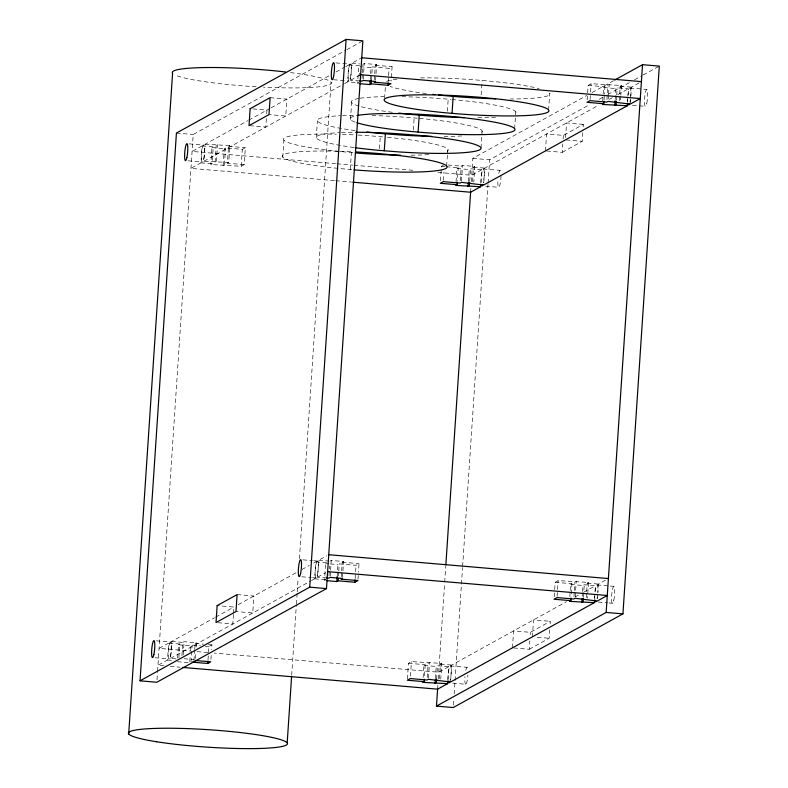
<?xml version="1.0" encoding="UTF-8"?>
<svg xmlns="http://www.w3.org/2000/svg" width="788" height="788" viewBox="0 0 788 788"><rect width="100%" height="100%" fill="white"/><g stroke="black" fill="none" stroke-linecap="round" stroke-linejoin="round"><path stroke-width="0.59" stroke-dasharray="3.94 2.96" d="M156.979 679.798L157.472 672.43M157.551 671.199L193.208 134.492L345.696 50.314M164.081 665.84L157.945 665.318L167.499 660.039L168.632 643.097L179.812 644.052L178.846 658.571M334.457 180.61L190.952 168.376L200.93 162.86L202.063 145.928L213.243 146.873L212.12 163.815L210.82 164.534L211.952 147.592L213.243 146.873M176.088 658.866L170.494 658.384L171.626 641.442L214.592 617.723M205.057 144.273L229.84 145.553L228.717 162.495L203.925 161.215L205.057 144.273L247.727 120.712M177.635 658.078L178.521 644.771L179.812 644.052M181.929 655.705L182.806 642.397L184.106 641.678L196.409 642.732L196.094 647.569M215.114 162.17L216.237 145.228M183.22 654.995L184.106 641.678M216.414 161.451L217.537 144.509M189.78 661.546L190.184 655.498M190.499 650.661L190.824 645.815L192.124 645.096L200.507 645.815M223.132 165.588L224.255 148.646L225.545 147.927L242.33 149.356L245.324 147.701L244.201 164.643L241.207 166.298L210.82 164.534M190.992 662.038L192.124 645.096M224.422 164.869L225.545 147.927M193.986 660.393L194.636 650.711M194.715 649.499L195.119 643.451L196.409 642.732M244.201 164.643L227.417 163.214L228.54 146.273L229.84 145.553M195.365 658.463L195.769 652.415M208.012 659.842L208.416 653.794M208.495 652.582L208.899 646.534L211.893 644.88L211.568 649.716M241.207 166.298L242.33 149.356M210.928 659.398L211.253 654.562M233.445 614.315L232.805 623.997L216.02 622.559M233.524 613.103L233.928 607.055L217.143 605.617M266.374 118.584L265.812 127.055L250.229 125.725M266.689 113.738L266.935 110.113L250.151 108.685M282.784 157.137L283.907 140.195M316.284 137.614L317.406 120.672M291.678 675.336L296.327 605.332M296.406 604.11L297.145 593.049M297.224 591.827L298.12 578.313M299.43 558.662L331.078 82.169M311.437 580.579L314.639 578.816L315.771 561.874L326.951 562.829L325.661 563.548L324.528 580.49L325.828 579.771L326.074 576.136M344.504 83.617L347.705 81.844L348.828 64.902L360.017 65.857M326.587 577.929L317.633 577.161L318.766 560.219L326.744 555.816M359.643 80.957L350.699 80.189L351.822 63.247L360.756 58.322M350.502 119.49L351.625 102.548M350.276 169.538L351.399 152.596M359.377 75.54L359.535 73.117M328.98 575.693L329.63 566.02M362.047 78.731L362.362 73.885M362.45 72.673L363.012 64.202L364.302 63.493L376.615 64.537L375.571 80.268M330.202 576.195L330.527 571.349M330.605 570.138L331.246 560.455L343.548 561.509L342.908 571.192M363.258 79.224L364.302 63.493M337.156 576.698L337.963 564.592L339.264 563.883L356.038 565.311L359.032 563.656L358.471 572.127M370.222 79.726L370.537 74.88M370.616 73.678L371.02 67.62L372.32 66.911L389.105 68.339L392.089 66.684L391.134 81.203M338.456 575.979L338.692 572.344M338.781 571.142L339.264 563.883M371.434 80.218L372.32 66.911M341.293 576.747L341.608 571.911M341.687 570.699L342.248 562.228L343.548 561.509M374.349 79.775L374.674 74.939M374.753 73.727L375.315 65.256L376.615 64.537M342.504 577.24L342.829 572.403M379.471 148.755L380.279 136.659M384.593 98.333L385.401 86.237M355.152 578.619L356.038 565.311M388.218 81.647L388.533 76.81M388.622 75.599L389.105 68.339M357.988 579.387L358.392 573.339M413.355 130.059L414.153 117.954M407.396 679.01L408.44 663.279L411.434 661.625L441.812 663.388L440.768 679.118M440.482 180.856L441.447 166.337L443.437 165.234M447.377 111.275L448.185 99.17M410.469 676.143L411.434 661.625M443.398 180.422L443.959 171.951M446.648 166.002L447.377 155.108M447.456 153.896L447.781 149.06M423.117 677.532L423.924 665.427L425.215 664.708L424.338 678.025M456.045 181.801L456.932 168.484L458.222 167.775L457.345 181.082M427.244 677.582L428.209 663.063M460.251 180.639L461.216 166.12L462.517 165.401L474.819 166.455L473.775 182.186M428.465 678.074L429.509 662.344M461.472 181.132L462.517 165.401M435.419 678.576L436.227 666.481L437.527 665.761L448.707 666.717L447.83 680.024M468.427 181.634L469.234 169.538L470.534 168.819L481.714 169.775L480.828 183.082M436.641 679.069L437.527 665.761M469.727 180.925L470.534 168.819M437.606 689.165L437.951 683.994M438.276 679.089L444.639 583.287M444.718 582.056L445.781 566.099M470.613 192.223L470.988 186.589M471.313 181.673L472.859 158.339L586.696 95.506M439.556 678.626L440.522 664.107L441.812 663.388M472.564 181.683L473.529 167.164L474.819 166.455M481.153 94.964L482.118 80.445M481.015 148.055L482.138 131.113M450.657 680.793L451.701 665.062L566.621 601.628M483.743 182.639L484.709 168.12L598.535 105.287M453.425 705.083L453.829 698.936M454.154 694.031L454.971 681.748M455.05 680.517L462.556 567.527M462.635 566.296L488.008 184.333M488.087 183.112L489.644 159.777L589.513 104.646M514.663 128.72L515.795 111.778M512.456 647.844L513.589 630.902L530.363 632.331L550.329 621.318L550.083 624.943M545.463 150.902L546.586 133.96L563.371 135.398L583.327 124.376L582.933 130.424M548.606 109.985L549.729 93.043A82.563 9.062 3.8 0 1 510.26 98.992M513.658 647.943L529.24 649.273L529.802 640.802M530.206 634.754L530.363 632.331M546.665 151.01L562.248 152.33L562.809 143.859M563.125 139.023L563.371 135.398M532.422 636.822L533.545 619.88L550.329 621.318M529.24 649.273L549.197 638.26L549.758 629.789M562.248 152.33L582.204 141.318L582.854 131.635M587.159 99.889L588.124 85.37L591.118 83.715L621.496 85.478L620.855 95.161M554.191 596.812L554.594 590.764M554.673 589.552L555.156 582.293L558.15 580.638L588.528 582.401L587.484 598.131M557.106 596.368L558.15 580.638M590.074 99.446L590.478 93.398M590.557 92.186L591.118 83.715M602.721 100.834L603.608 87.517L604.898 86.798L604.416 94.067M569.832 596.536L570.157 591.699M570.236 590.488L570.64 584.44L571.93 583.721L571.054 597.028M604.022 100.115L604.337 95.269M573.96 596.585L574.285 591.749M574.363 590.537L574.925 582.066M606.927 99.672L607.893 85.153M575.181 597.087L576.225 581.357M608.228 98.953L608.474 95.328M608.553 94.117L609.193 84.434M582.214 596.378L582.46 592.743M582.539 591.542L582.943 585.484L584.243 584.775L595.423 585.72L594.546 599.038M615.182 99.455L615.911 88.571L617.211 87.852L628.391 88.808L627.908 96.067M583.435 596.871L584.243 584.775M616.403 99.948L616.649 96.323M616.728 95.112L617.211 87.852M586.272 597.639L586.587 592.803M586.666 591.591L587.237 583.12L588.528 582.401M619.24 100.716L620.205 86.197L621.496 85.478M620.53 100.007L620.777 96.372M627.514 102.115L627.829 97.279M597.452 598.594L597.777 593.748M605.411 580.214L598.417 584.075L597.856 592.546A8.54 1.428 -85.1 0 0 597.117 584.863A8.54 1.428 -85.1 0 0 595.058 591.975M630.341 102.883L631.385 87.153L639.413 82.72M346.769 49.723L361.8 41.419M202.063 145.928L192.075 151.434L335.589 163.668M248.791 120.121L270.087 108.37M271.131 107.789L329.611 75.51M336.013 71.974L344.553 67.266M345.627 66.675L348.828 64.902M203.925 161.215L343.43 84.208M350.699 80.189L359.633 75.264M227.417 163.214L228.717 162.495M592.064 92.541L613.537 80.691M599.175 99.308L603.47 96.934M607.765 94.57L630.321 82.119M634.616 79.746L642.131 75.599M643.205 75.008L659.31 66.113M481.714 169.775L471.736 175.281L437.389 172.355M609.203 99.396L612.404 97.633M617.733 94.688L628.391 88.808M168.632 643.097L159.068 648.376L190.962 651.095M215.666 617.132L233.928 607.055M238.124 604.731L296.564 572.472M301.902 569.527L309.369 565.41M313.634 563.056L315.771 561.874M329.945 561.174L331.246 560.455M170.494 658.384L310.374 581.17M317.633 577.161L325.621 572.758M448.707 666.717L438.729 672.223L214.267 653.085M575.151 596.91L578.353 595.147M583.691 592.202L595.423 585.72M417.335 118.2L398.078 116.703A82.563 9.062 3.8 0 0 369.188 115.452M351.822 63.247L359.653 63.917M375.315 65.256L392.089 66.684M620.205 86.197L631.385 87.153M335.846 62.902L350.236 64.133M629.888 87.98L646.672 89.408M588.124 85.37L604.898 86.798M371.02 67.62L358.717 66.576L357.594 83.518L358.895 82.799L347.705 81.844M603.608 87.517L615.911 88.571M333.531 79.746L349.104 81.075M632.36 105.228L645.549 106.35M270.117 97.663L286.891 99.091L285.768 116.033L268.994 114.605M583.327 124.376L566.552 122.948L565.429 139.88L582.204 141.318M176.423 133.064L193.208 134.492M472.859 158.339L489.644 159.777M228.54 146.273L245.324 147.701M448.037 164.997L461.216 166.12M473.529 167.164L484.709 168.12M189.169 143.869L203.56 145.1M483.211 168.947L499.996 170.375M441.447 166.337L445.043 166.642M446.244 166.751L458.222 167.775M211.952 147.592L224.255 148.646M456.932 168.484L469.234 169.538M336.811 163.776L352.758 165.135M353.989 165.244L414.084 170.366M188.046 160.811L202.427 162.042M485.684 186.195L498.863 187.317M200.93 162.86L212.12 163.815M335.688 180.718L351.635 182.077M318.766 560.219L328.832 561.076M342.248 562.228L359.032 563.656M587.237 583.12L598.417 584.075M302.878 559.825L312.472 560.642M313.673 560.741L317.269 561.046M596.92 584.903L608.907 585.917M610.109 586.026L613.704 586.331M555.156 582.293L571.93 583.721M325.661 563.548L329.01 563.834M330.133 563.922L337.963 564.592M570.64 584.44L582.943 585.484M301.755 576.767L311.349 577.584M312.541 577.683L316.136 577.988M598.19 602.042L607.784 602.859M608.976 602.968L612.581 603.273M314.639 578.816L325.828 579.771M237.109 594.605L253.884 596.033L252.761 612.975L235.986 611.547M537.219 637.236L549.197 638.26M440.522 664.107L451.701 665.062M171.626 641.442L182.806 642.397M195.119 643.451L203.501 644.16M208.298 644.574L211.893 644.88M156.162 640.811L170.553 642.033M450.204 665.89L466.988 667.318M408.44 663.279L425.215 664.708M205.304 646.229L208.899 646.534M423.924 665.427L436.227 666.481M178.521 644.771L190.824 645.815M197.099 651.617L208.131 652.553M184.096 658.719L194.163 659.576M155.039 657.753L169.42 658.975M452.676 683.137L465.866 684.26A8.54 1.428 -85.1 0 0 467.924 674.961M167.499 660.039L173.094 660.511M177.389 661.713L188.578 662.659M170.208 666.362L180.028 667.2M382.673 136.895L378.772 136.511A82.563 9.062 3.8 0 0 357.269 135.034M387.45 137.358L399.388 138.53A82.563 9.062 3.8 0 1 447.2 151.385M352.916 152.744L332.3 150.715A82.563 9.062 3.8 0 1 283.493 138.983A82.563 9.062 3.8 0 1 336.358 134.216M351.783 169.686L331.167 167.657A82.563 9.062 3.8 0 1 282.439 155.719A82.563 9.062 3.8 0 1 338.791 151.247M498.774 173.439A8.54 1.428 -85.1 0 1 500.882 172.276M501.02 175.862A8.54 1.428 -85.1 0 1 499.07 187.14A8.54 1.428 -85.1 0 1 497.937 179.674M465.767 670.381A8.54 1.428 -85.1 0 1 467.885 669.219M465.866 684.26A8.54 1.428 -85.1 0 1 464.93 676.616M481.074 182.373A8.54 1.428 -85.1 0 1 482.256 170.957A8.54 1.428 -85.1 0 1 484.157 171.341A8.54 1.428 -85.1 0 1 483.31 182.826M628.026 95.052A8.54 1.428 -85.1 0 1 630.262 88.059A8.54 1.428 -85.1 0 1 630.627 97.84M630.341 99.968A8.54 1.428 -85.1 0 1 629.986 101.859M627.75 101.406A8.54 1.428 -85.1 0 1 627.74 99.446M448.067 679.305A8.54 1.428 -85.1 0 1 449.249 667.889A8.54 1.428 -85.1 0 1 451.15 668.283A8.54 1.428 -85.1 0 1 450.303 679.768M597.373 596.89A8.54 1.428 -85.1 0 1 597.018 598.772M594.782 598.319A8.54 1.428 -85.1 0 1 594.773 596.358M355.112 122.11A82.563 9.062 3.8 0 1 356.55 115.619M354.019 147.533A82.563 9.062 3.8 0 1 339.214 132.65M341.371 132.551A82.563 9.062 3.8 0 1 355.999 132.266M340.002 151.286A82.563 9.062 3.8 0 1 353.645 151.848M428.79 154.615A82.563 9.062 3.8 0 1 408.637 155.197M342.347 134.384A82.563 9.062 3.8 0 1 356.018 134.965M461.847 135.94A82.563 9.062 3.8 0 1 443.723 136.462M355.142 130.601A82.563 9.062 3.8 0 1 340.337 115.708M342.494 115.609A82.563 9.062 3.8 0 1 357.122 115.324M419.452 118.367A82.563 9.062 3.8 0 1 481.182 132.63M495.632 117.215A82.563 9.062 3.8 0 1 476.326 117.727M392.385 112.31A82.563 9.062 3.8 0 1 360.008 106.38M358.964 106.075A82.563 9.062 3.8 0 1 359.121 98.411M360.047 98.264A82.563 9.062 3.8 0 1 383.933 96.658M401.949 96.697A82.563 9.062 3.8 0 1 450.657 99.386M451.888 99.495A82.563 9.062 3.8 0 1 514.81 114.083M426.318 93.575A82.563 9.062 3.8 0 1 390.168 86.434M386.544 81.509A82.563 9.062 3.8 0 1 397.113 79.105M420.526 77.894A82.563 9.062 3.8 0 1 539.061 88.591M290.506 72.594A79.716 8.747 3.8 0 1 330.074 84.424A79.716 8.747 3.8 0 1 263.438 87.153M256.169 86.759A79.716 8.747 3.8 0 1 174.611 74.761M646.771 103.287A8.54 1.428 -85.1 0 0 647.037 89.487A8.54 1.428 -85.1 0 0 644.515 100.874A8.54 1.428 -85.1 0 0 646.771 103.287M613.803 600.21A8.54 1.428 -85.1 0 0 614.069 586.4A8.54 1.428 -85.1 0 0 611.547 597.787A8.54 1.428 -85.1 0 0 613.803 600.21M203.659 158.969A8.54 1.428 -85.1 0 0 203.925 145.169A8.54 1.428 -85.1 0 0 201.403 156.556A8.54 1.428 -85.1 0 0 203.659 158.969M350.335 78.002A8.54 1.428 -85.1 0 0 350.601 64.202A8.54 1.428 -85.1 0 0 348.079 75.589A8.54 1.428 -85.1 0 0 350.335 78.002M170.651 655.911A8.54 1.428 -85.1 0 0 170.917 642.112A8.54 1.428 -85.1 0 0 168.396 653.498A8.54 1.428 -85.1 0 0 170.651 655.911M317.367 574.925A8.54 1.428 -85.1 0 0 317.633 561.125A8.54 1.428 -85.1 0 0 315.111 572.512A8.54 1.428 -85.1 0 0 317.367 574.925"/><path stroke-width="1.18" d="M128.69 733.973L172.572 73.264A79.716 8.747 3.8 0 1 285.591 71.994M140.037 680.822L176.423 133.064L346.099 39.4L362.874 40.828L326.488 588.597L156.822 682.26L140.037 680.822L309.714 587.168L326.488 588.597M192.193 662.147L207.776 663.476L207.933 661.053M287.196 742.877L291.599 676.557M309.714 587.168L346.099 39.4M326.764 580.677L336.84 581.534L337.156 576.698M359.83 83.705L369.897 84.562L370.143 80.937M336.84 581.534L338.131 580.815L338.298 578.402M369.897 84.562L371.197 83.853L371.434 80.218M338.131 580.815L354.915 582.253L355.073 579.83M371.197 83.853L387.972 85.281L388.139 82.858M384.268 150.774L385.391 133.832M418.113 132.088L419.236 115.147M452.046 113.364L453.169 96.422M447.742 681.236L447.584 683.659L422.792 682.369L424.092 681.65L424.249 679.236M480.749 184.293L480.591 186.717L455.799 185.426L457.099 184.707L457.257 182.294M435.104 683.413L435.34 679.788M468.111 186.48L468.348 182.846M436.394 682.703L436.641 679.069M469.402 185.761L469.648 182.126M614.61 80.09L642.535 64.685L659.31 66.113L622.934 613.872L453.258 707.535L436.483 706.107L437.626 688.909M445.86 564.868L470.663 191.504M594.457 600.249L594.3 602.662L569.507 601.382L570.808 600.663L570.965 598.24M627.425 103.327L627.268 105.75L602.475 104.459L603.775 103.74L603.933 101.327M581.82 602.426L582.056 598.801M614.788 105.513L615.103 100.667M583.11 601.717L583.356 598.082M616.078 104.794L616.324 101.16M436.483 706.107L606.149 612.443L642.535 64.685M387.972 85.281L390.966 83.627L374.192 82.198L375.482 81.479L363.179 80.435L361.889 81.144L359.643 80.957M480.591 186.717L470.613 192.223L352.857 182.186M627.268 105.75L483.586 185.062L461.394 182.343L460.094 183.062L443.319 181.624L440.325 183.279L457.099 184.707M207.776 663.476L210.77 661.822L195.188 660.492M354.915 582.253L357.91 580.598L341.125 579.17L342.425 578.451L330.123 577.397L328.823 578.116L326.587 577.929M447.584 683.659L437.606 689.165L182.481 667.406M594.3 602.662L450.578 682.004L428.386 679.286L427.086 679.995L410.312 678.567L407.317 680.221L424.092 681.65M361.751 57.77L641.402 81.627M360.628 74.712L640.28 98.559L630.262 104.095L608.07 101.376L606.77 102.095L589.995 100.657L587.001 102.312L603.775 103.74M328.744 554.713L608.405 578.559M327.621 571.655L607.272 595.501L597.294 601.017L575.102 598.289L573.802 599.008L557.027 597.58L554.033 599.235L570.808 600.663M606.149 612.443L622.934 613.872M482.916 184.343A8.54 1.428 -85.1 0 1 481.419 185.17M629.592 103.376A8.54 1.428 -85.1 0 1 628.095 104.203M449.909 681.285A8.54 1.428 -85.1 0 1 448.185 680.93M596.201 601.333A8.54 1.428 -85.1 0 1 594.901 599.944M438.502 94.993A82.563 9.062 3.8 0 0 413.434 108.833A82.563 9.062 3.8 0 0 547.621 112.29A82.563 9.062 3.8 0 0 438.502 94.993A82.563 9.062 3.8 0 0 495.662 98.805M357.988 115.353A82.563 9.062 3.8 0 1 484.443 120.446A82.563 9.062 3.8 0 1 482.266 134.61A82.563 9.062 3.8 0 1 356.865 122.711M355.23 147.701A82.563 9.062 3.8 0 0 378.969 150.36L400.343 152.025A82.563 9.062 3.8 0 0 480.532 149.208A82.563 9.062 3.8 0 0 418.329 135.309L396.955 133.645A82.563 9.062 3.8 0 0 355.999 132.266M354.137 169.873A82.563 9.062 3.8 0 0 444.028 169.233A82.563 9.062 3.8 0 0 398.265 155.472L377.649 153.453A82.563 9.062 3.8 0 0 356.146 151.976M400.274 155.137A82.563 9.062 3.8 0 1 355.27 152.941M431.617 136.354A82.563 9.062 3.8 0 1 401.466 135.083L380.092 133.418A82.563 9.062 3.8 0 1 366.873 132.059M464.231 117.599A82.563 9.062 3.8 0 1 398.738 113.088M434.966 94.619A82.563 9.062 3.8 0 1 432.671 94.353M217.143 605.617L216.02 622.559L235.986 611.547L237.109 594.605L217.143 605.617M250.151 108.685L249.028 125.627L268.994 114.605L270.117 97.663L250.151 108.685M186.874 157.541A8.54 1.428 -85.1 0 0 187.14 143.741A8.54 1.428 -85.1 0 0 184.619 155.128A8.54 1.428 -85.1 0 0 186.874 157.541M333.551 76.574A8.54 1.428 -85.1 0 0 333.826 62.774A8.54 1.428 -85.1 0 0 331.295 74.161A8.54 1.428 -85.1 0 0 333.551 76.574M153.867 654.483A8.54 1.428 -85.1 0 0 154.143 640.683A8.54 1.428 -85.1 0 0 151.611 652.07A8.54 1.428 -85.1 0 0 153.867 654.483M300.583 573.497A8.54 1.428 -85.1 0 0 300.849 559.697A8.54 1.428 -85.1 0 0 298.327 571.083A8.54 1.428 -85.1 0 0 300.583 573.497M156.684 741.764A79.716 8.747 3.8 0 0 286.241 745.103A79.716 8.747 3.8 0 0 180.885 728.408A79.716 8.747 3.8 0 0 156.684 741.764"/></g></svg>
